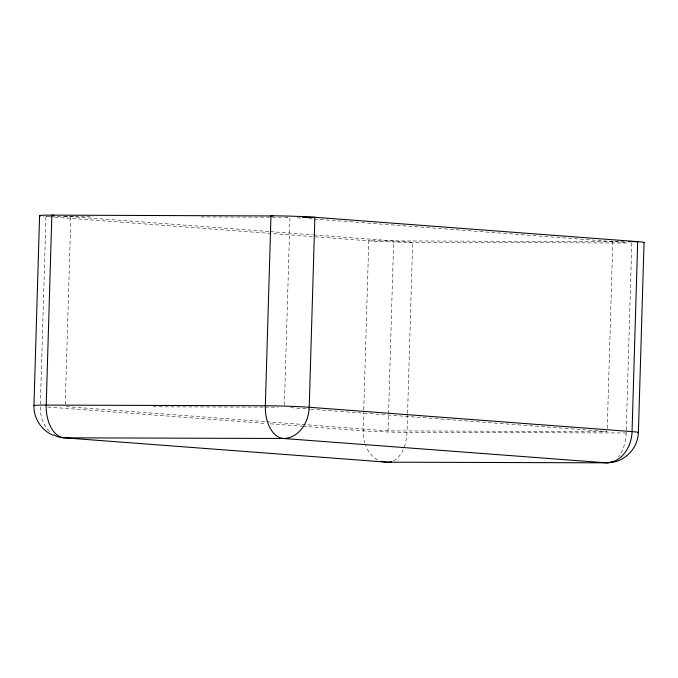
<?xml version="1.0" encoding="UTF-8"?>
<svg xmlns="http://www.w3.org/2000/svg" width="678" height="678" viewBox="0 0 678 678"><rect width="100%" height="100%" fill="white"/><g stroke="black" fill="none" stroke-linecap="round" stroke-linejoin="round"><path stroke-width="0.51" stroke-dasharray="3.39 2.54" d="M40.375 404.351L45.951 216.494A31.324 1.093 1.7 0 1 43.46 216.29M65.266 404.427L70.843 216.57M284.396 405.08L289.938 218.282M363.73 410.758L363.137 430.81A31.324 24.866 -85.7 0 0 364.679 442.793M363.764 409.707L368.773 240.843L45.951 216.494L93.072 216.638M310.702 409.181L607.157 431.547L388.028 430.886L393.664 240.919M407.546 414.377L407.02 432.318A31.324 19.009 -89.8 0 1 404.325 446.929M407.58 413.326L412.656 242.351L313.482 234.876M607.251 428.377L612.793 241.58M631.786 243.012L626.15 432.979A31.324 19.009 -89.8 0 1 618.514 456.608M201.044 216.96L288.913 217.223L286.802 216.985M624.201 241.614L368.773 240.843A31.324 1.093 1.7 0 0 412.656 242.351L627.548 242.995M153.067 406.8L264.217 407.131M265.276 407.139L277.98 407.173M297.354 217.782L301.574 218.104M308.956 218.655L313.177 218.977M314.236 219.053L627.565 242.69M64.512 216.096L269.174 231.529M270.234 231.613L312.431 234.791M290.659 407.673L309.651 409.105M66.258 406.614L265.649 421.657M266.7 421.733L388.028 430.886M47.697 407.02L266.081 423.487M270.293 423.809L301.947 426.199M302.998 426.276L363.137 430.81A31.324 1.093 1.7 0 0 407.02 432.318L626.15 432.979A31.324 1.093 1.7 0 0 627.955 432.979M403.274 449.506A31.324 19.009 -89.8 0 1 393.537 460.837M377.646 459.769A31.324 24.866 -85.7 0 1 365.654 445.607M49.587 431.589A31.324 24.866 -85.7 0 1 40.307 406.461"/><path stroke-width="1.02" d="M39.595 215.714L33.951 405.546C33.51 418.114 41.324 430.166 52.808 435.183M644.049 242.436L638.405 432.539C637.93 447.743 625.345 461.71 609.912 462.523M302.413 217.265L314.863 217.299L637.684 241.648A31.324 1.093 1.7 0 1 643.82 242.639M628.353 241.622L637.684 241.648L632.049 431.615A31.324 24.866 -85.7 0 1 606.225 462.828L387.096 462.176L64.274 437.827A31.324 24.866 -85.7 0 1 53.706 434.784M273.09 215.951L51.85 215.138A31.324 1.093 1.7 0 0 40.578 215.951M53.96 215.299L51.85 215.138L46.214 405.105A31.324 19.009 -89.8 0 0 64.274 437.827L283.404 438.48L606.225 462.828A31.324 19.009 -89.8 0 0 612.666 461.489M637.523 432.708A31.324 1.093 1.7 0 0 632.049 431.615L309.219 407.266A31.324 1.093 1.7 0 0 265.344 405.758L46.214 405.105A31.324 1.093 1.7 0 0 34.146 405.758M391.706 461.599A31.324 19.009 -89.8 0 1 387.096 462.176A31.324 24.866 -85.7 0 1 381.121 461.235M270.98 215.79L265.344 405.758A31.324 19.009 -89.8 0 0 283.404 438.48A31.324 24.866 -85.7 0 0 309.219 407.266L314.863 217.299A31.324 1.093 1.7 0 0 270.98 215.79"/></g></svg>
